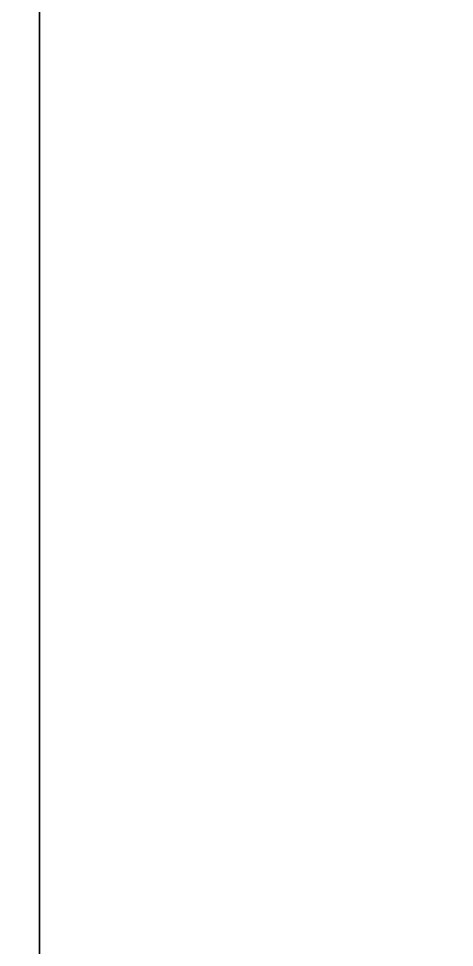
# Model space of a CAD drawing. Extents: x 0 to 3022, y -4615 to 0.
# Drawn here: x 146.6 to 217.1, y -823.1 to -673.1 of the extents above; entities that cross this region are included whole.
import ezdxf

# ---------------------------------------------------------------- set-up
doc = ezdxf.new("R2010")
doc.units = 0
for name, color, linetype in [('LAYER0', 7, 'CONTINUOUS'), ('LAYER1', 7, 'CONTINUOUS'), ('LAYER660', 7, 'CONTINUOUS')]:
    doc.layers.add(name, color=color, linetype=linetype)

msp = doc.modelspace()

# ---------------------------------------------------------------- linework, layer by layer
at = {"layer": 'LAYER0', "invisible_edges": 1}
for points in [[(2992, 0), (0, -4167.22), (0, 0), (2992, 0)], [(2992, -4162.78, 5), (0, 0, 5), (0, -4167.22, 5), (2992, -4162.78, 5)], [(0, 0, 5), (2992, -4162.78, 5), (2992, 0, 5), (0, 0, 5)], [(0, -4167.22), (2992, 0), (2992, -4162.78), (0, -4167.22)]]:
    msp.add_3dface(points, dxfattribs=at)
at = {"layer": 'LAYER1'}
for points, invisible_edges in [([(150, -150, 5), (0, -4167.22, 5), (0, 0, 5), (150, -150, 5)], 5), ([(0, -4167.22, 5), (150, -150, 5), (150, -4017, 5), (0, -4167.22, 5)], 5), ([(150, -150, 5), (150, -4017, 2611), (150, -4017, 5), (150, -150, 5)], 1), ([(150, -4017, 2611), (150, -150, 5), (150, -150, 2611), (150, -4017, 2611)], 1)]:
    msp.add_3dface(points, dxfattribs=dict(at, invisible_edges=invisible_edges))
at = {"layer": 'LAYER660', "invisible_edges": 1}
for points in [[(230, -150, 5), (150, -4017, 5), (150, -150, 5), (230, -150, 5)], [(150, -4017, 5), (230, -150, 5), (230, -4017, 5), (150, -4017, 5)], [(150, -150, 2611), (150, -4017, 5), (150, -4017, 2611), (150, -150, 2611)], [(150, -4017, 5), (150, -150, 2611), (150, -150, 5), (150, -4017, 5)], [(230, -4017, 2611), (150, -150, 2611), (150, -4017, 2611), (230, -4017, 2611)], [(150, -150, 2611), (230, -4017, 2611), (230, -150, 2611), (150, -150, 2611)]]:
    msp.add_3dface(points, dxfattribs=at)

# ---------------------------------------------------------------- meshes
at = {"layer": 'LAYER1'}
mesh = msp.add_polymesh((5, 2), dxfattribs=at)
for k, corner in enumerate([(2842, -150, 2611), (150, -150, 2611), (2842, -4013, 2611), (2842, -150, 2611), (150, -4017, 2611), (2842, -4013, 2611), (150, -150, 2611), (150, -4017, 2611), (0, 0, 2611), (0, -4167.223, 2611)]):
    mesh.set_mesh_vertex(divmod(k, 2), corner)

doc.saveas('drawing.dxf')
